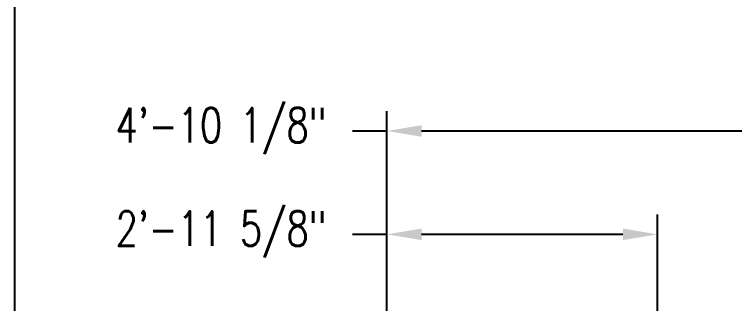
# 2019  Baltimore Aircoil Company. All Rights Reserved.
# Model space of a CAD drawing. Header units: millimetres. Extents: x 17700 to 32328, y 19251 to 29476.
# Drawn here: x 17700.5 to 17795.3, y 19611.6 to 19649.7 of the extents above; entities that cross this region are included whole.
import ezdxf

# ---------------------------------------------------------------- set-up
doc = ezdxf.new("R2010")
doc.units = ezdxf.units.MM
doc.header["$LTSCALE"] = 5
doc.layers.add('WS-NO-CONTROL', color=3, linetype='Continuous')
doc.styles.add('SUBMITTAL', font='romans.shx', dxfattribs={"width": 0.75})
doc.dimstyles.new('SUBMITTAL', dxfattribs={"dimtxt": 0.09375, "dimasz": 0.09375, "dimexe": 0.03125, "dimexo": 0.0625, "dimgap": 0.0625, "dimtad": 0, "dimdec": 4, "dimzin": 4, "dimdsep": 46, "dimlunit": 4, "dimtxsty": 'SUBMITTAL', "dimcen": 0.09375, "dimclre": 6, "dimadec": 0, "dimazin": 0, "dimtfac": 1, "dimtdec": 0, "dimtofl": 0, "dimtmove": 0, "dimatfit": 3, "dimfxl": 0, "dimfrac": 2, "dimtolj": 1, "dimtzin": 4, "dimarcsym": 0})

# ---------------------------------------------------------------- blocks, each defined once
blk = doc.blocks.new('BORDER')
blk.add_line((0, 1), (0, 0))
blk = doc.blocks.new('*D75')
at = {"layer": 'WS-NO-CONTROL', "color": 6, "lineweight": -2}
for p, q in [((17749.536, 19595.795), (17749.536, 19636.925)), ((17807.686, 19595.527), (17807.686, 19636.925))]:
    blk.add_line(p, q, dxfattribs=at)
at = {"layer": 'WS-NO-CONTROL', "color": 3, "lineweight": -2}
for p, q in [((17749.536, 19634.325), (17744.986, 19634.325)), ((17803.136, 19634.325), (17754.086, 19634.325))]:
    blk.add_line(p, q, dxfattribs=at)
at = {"layer": 'WS-NO-CONTROL', "color": 3}
for points in [[(17754.086, 19635.083), (17754.086, 19633.567), (17749.536, 19634.325)], [(17803.136, 19635.083), (17803.136, 19633.567), (17807.686, 19634.325)]]:
    blk.add_solid(points, dxfattribs=at)
at = {"layer": 'WS-NO-CONTROL', "color": 3, "insert": (17727.679, 19634.325), "char_height": 4.55, "attachment_point": 5, "style": 'SUBMITTAL'}
blk.add_mtext('\\A1;4\'-10 1/8"', dxfattribs=at)
blk = doc.blocks.new('*D74')
at = {"layer": 'WS-NO-CONTROL', "color": 6, "lineweight": -2}
for p, q in [((17749.536, 19595.795), (17749.536, 19623.329)), ((17785.173, 19595.527), (17785.173, 19623.329))]:
    blk.add_line(p, q, dxfattribs=at)
at = {"layer": 'WS-NO-CONTROL', "color": 3, "lineweight": -2}
for p, q in [((17749.536, 19620.729), (17744.986, 19620.729)), ((17780.623, 19620.729), (17754.086, 19620.729))]:
    blk.add_line(p, q, dxfattribs=at)
at = {"layer": 'WS-NO-CONTROL', "color": 3}
for points in [[(17754.086, 19621.487), (17754.086, 19619.971), (17749.536, 19620.729)], [(17780.623, 19621.487), (17780.623, 19619.971), (17785.173, 19620.729)]]:
    blk.add_solid(points, dxfattribs=at)
at = {"layer": 'WS-NO-CONTROL', "color": 3, "insert": (17727.679, 19620.729), "char_height": 4.55, "attachment_point": 5, "style": 'SUBMITTAL'}
blk.add_mtext('\\A1;2\'-11 5/8"', dxfattribs=at)

msp = doc.modelspace()

# ---------------------------------------------------------------- block references
at = {"xscale": 714.2857142856968, "yscale": 535.7142857142726, "zscale": 714.2857142856968}
msp.add_blockref('BORDER', (17700.4572, 19250.6129), dxfattribs=at)

# ---------------------------------------------------------------- dimensions: what is measured, and where the dimension line sits
at = {"layer": 'WS-NO-CONTROL', "color": 3}
for base, p1, picture, middle in [((17749.5356, 19634.325), (17807.6863, 19592.927), '*D75', (17727.6794, 19634.325)), ((17749.5356, 19620.729), (17785.1726, 19592.927), '*D74', (17727.6794, 19620.729))]:
    dim = msp.add_linear_dim(base=base, p1=p1, p2=(17749.5356, 19593.1954), dimstyle='SUBMITTAL', override={"dimscale": 65, "dimtxt": 0.07, "dimasz": 0.07, "dimexe": 0.04, "dimexo": 0.04, "dimgap": 0.03125, "dimdec": 3, "dimzin": 3, "dimclrd": 3, "dimclrt": 3, "dimtdec": 3, "dimtix": 1}, dxfattribs=at)
    dim.commit()
    dim.dimension.update_dxf_attribs({"geometry": picture, "text_midpoint": middle, "dimtype": 160})

# ---------------------------------------------------------------- leaders
at = {"layer": 'WS-NO-CONTROL', "annotation_type": 0, "has_hookline": 1, "hookline_direction": 0, "text_width": 52.65}
msp.add_leader([(17785.6101, 19592.927), (17847.1223, 19642.3937), (17851.1949, 19642.3937)], dimstyle='SUBMITTAL', override={"dimscale": 58.18, "dimasz": 0.07, "dimgap": 0.03, "dimcen": 4.055284, "dimarcsym": 1}, dxfattribs=at)

doc.saveas('drawing.dxf')
